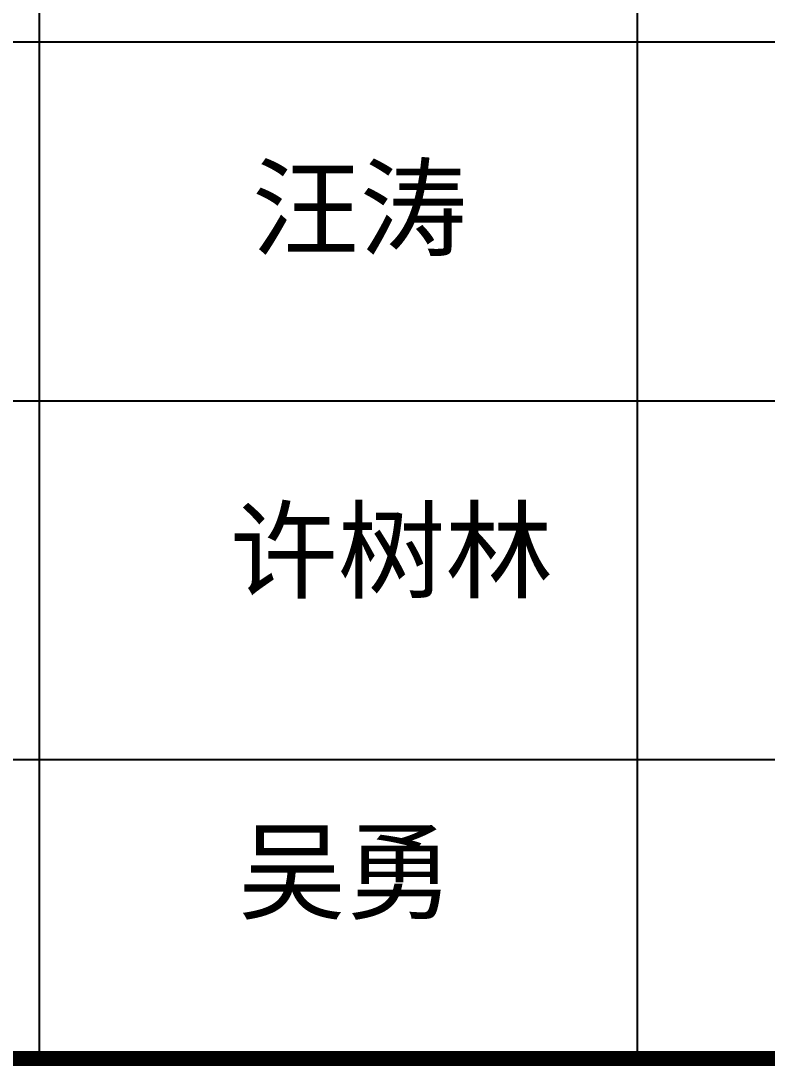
# Model space of a CAD drawing. Extents: x 69728788 to 150676229, y 20333219 to 43663798.
# Drawn here: x 75377199 to 75382170, y 20532068 to 20539030 of the extents above; entities that cross this region are included whole.
import ezdxf

# ---------------------------------------------------------------- set-up
doc = ezdxf.new("R2010")
doc.units = 0
doc.header["$LTSCALE"] = 1000
doc.header["$MEASUREMENT"] = 0
for name, color, linetype in [('0-签名', 2, 'CONTINUOUS'), ('PIPE-喷淋', 6, 'CONTINUOUS'), ('图框', 253, 'CONTINUOUS')]:
    doc.layers.add(name, color=color, linetype=linetype)
doc.styles.add('STYLE-黑体', font='simhei.ttf')

# ---------------------------------------------------------------- blocks, each defined once
blk = doc.blocks.new('签字')
at = {"layer": '0-签名', "color": 4, "style": 'STYLE-黑体'}
blk.add_text('吴勇', height=394.42, dxfattribs=at).set_placement((1870569.4, 457266.6))
at = {"layer": '图框', "color": 4, "style": 'STYLE-黑体'}
for s, p in [('汪涛', (1870637, 460581.2)), ('许树林', (1870527.4, 458869.6))]:
    blk.add_text(s, height=394.42, dxfattribs=at).set_placement(p)

msp = doc.modelspace()

# ---------------------------------------------------------------- linework, layer by layer
at = {"layer": '图框', "color": 0}
for p, q in [((75373338.9, 20538890.4), (75385357.4, 20538890.4)), ((75373338.9, 20536500), (75385357.4, 20536500)), ((75373338.9, 20534109.6), (75385357.4, 20534109.6))]:
    msp.add_line(p, q, dxfattribs=at)
for points in [[(75377322.9, 20532117.6), (75377322.9, 20543671.2)], [(75381306.9, 20532117.6), (75381306.9, 20543671.2)]]:
    msp.add_lwpolyline(points, dxfattribs=at)
at = {"layer": '图框', "color": 0, "const_width": 100}
msp.add_lwpolyline([(75373338.9, 20532117.6), (75385357.4, 20532117.6)], dxfattribs=at)

# ---------------------------------------------------------------- block references
at = {"layer": 'PIPE-喷淋', "xscale": 1.333333343267441, "yscale": 1.33333333581686, "zscale": 1.33333333333332}
msp.add_blockref('签字', (72884555, 19923412.4), dxfattribs=at)

doc.saveas('drawing.dxf')
